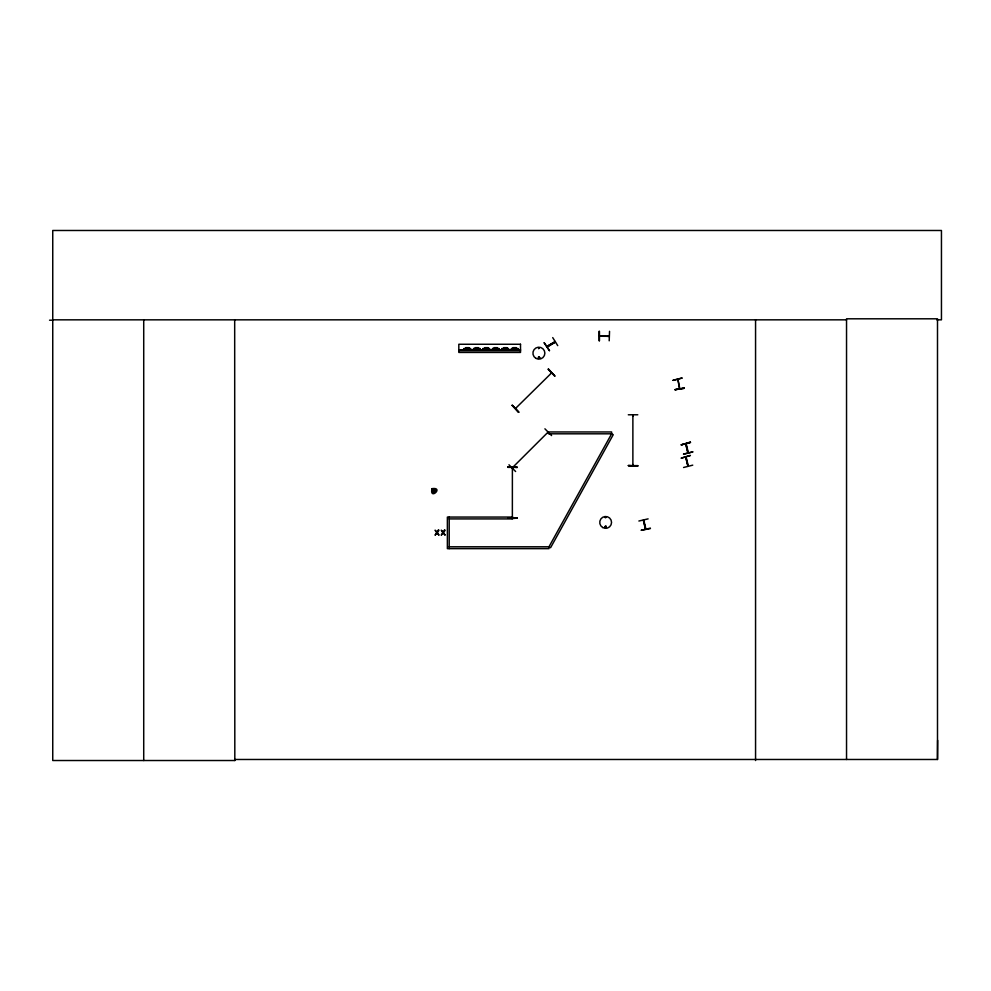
<?xml version="1.0" encoding="UTF-8"?>
<svg xmlns="http://www.w3.org/2000/svg" width="991" height="991" viewBox="0 0 991 991"><rect width="100%" height="100%" fill="white"/><g stroke="black" fill="none" stroke-linecap="round" stroke-linejoin="round"><path stroke-width="1.49" d="M679.417 388.67L677.993 379.59M936.817 319.833L941.45 319.833L941.45 230.482L52.746 230.482L52.746 760.518L234.817 760.518L234.694 759.478L937.498 759.478L937.635 740.314M512.818 468.26L512.867 467.603M512.434 517.166L512.335 517.921M633.212 414.808L632.89 415.873L632.877 414.82M632.791 464.568L632.877 465.522L632.877 414.919L633.261 415.663M539.513 357.763C538.373 355.447 538.101 359.374 539.377 357.875M539.711 357.813C537.952 354.27 538.014 360.922 539.711 357.379M605.129 517.488L606.145 517.364L605.191 517.612M604.758 526.605C606.269 530.173 606.987 523.768 604.795 526.84M555.133 341.982L547.069 346.379L547.936 346.355M555.084 341.523L554.576 342.329M555.171 341.895L547.28 346.677M433.736 492.502L435.681 491.14L434.318 489.182L432.361 490.545L433.736 492.502L433.984 491.102M434.07 490.582L434.318 489.182M512.384 467.603L512.359 518.912L449.208 518.912M645.463 529.256L643.357 520.015M645.426 529.058L645.265 528.426M688.336 452.899L686.23 443.894M688.336 466.179L686.082 457.012M679.801 388.658L677.906 379.429M516.373 408.106L515.469 408.503L551.566 372.938M548.073 432.126L512.211 467.888L512.743 467.306M512.818 518.082L512.768 517.166M599.58 335.899L608.858 336.333M608.127 335.862L608.003 336.457M550.575 373.31L551.454 373.05M547.738 432.993L548.308 432.361M685.76 457.297L687.841 466.129M645.884 529.021L643.729 519.953L643.518 521.155M609.056 336.333L599.679 336.234M432.943 492.131L433.847 491.053M434.194 490.632L435.111 489.554M548.432 369.061L554.811 376.097L548.407 369.098M508.965 464.767L515.617 471.518M513.202 467.517L512.409 468.334M551.566 435.569L544.914 428.818M633.212 465.423L633.199 464.568M605.972 527.398C606.802 524.945 603.829 527.546 605.798 527.385M544.17 342.787L549.41 350.69M552.718 337.609L557.735 345.636M547.069 346.379L554.96 341.561M549.522 350.616L544.208 342.762M547.441 346.912L555.443 342.13M432.448 491.412L433.773 490.929M434.281 490.756L435.606 490.26M681.288 444.748L690.516 442.593M685.698 443.98L687.878 453.036M683.567 454.212L692.759 451.933M681.3 458.09L690.405 455.439L681.325 458.152M692.746 465.151L683.567 467.492M638.885 521.018L648.114 518.875M650.344 528.153L641.115 530.296L650.443 528.55M673.025 380.271L682.229 377.992L673.062 380.395M684.335 388.249L674.958 389.686L684.335 388.299M674.97 389.748L684.261 387.915M466.166 348.473L468.619 348.175L466.166 348.163M475.643 348.473L478.096 348.175L475.643 348.163M485.107 348.473L487.56 348.175L485.107 348.163M494.583 348.473L497.036 348.175L494.583 348.163M504.047 348.473L506.512 348.175L504.047 348.163M513.524 348.473L515.977 348.175L513.524 348.163M628.306 414.783L637.783 414.783M637.783 465.981L628.306 465.559L637.783 466.018M628.306 465.621L637.783 465.621M507.863 466.959L517.339 467.38L507.863 466.91M507.863 467.368L517.339 467.356M517.339 518.219L507.863 518.169L517.339 518.082L511.926 518.603M49.55 320.204L52.746 320.192M52.746 319.833L846.537 319.833M599.06 331.328L599.109 340.805M464.061 348.473L470.601 348.473M473.525 348.473L480.078 348.473M483.001 348.473L489.554 348.473M492.477 348.473L499.018 348.473M501.942 348.473L508.494 348.473M511.418 348.473L517.959 348.473M464.061 348.782L470.601 348.782M473.525 348.782L480.078 348.782M483.001 348.782L489.554 348.782M492.477 348.782L499.018 348.782M501.942 348.782L508.494 348.782M511.418 348.782L517.959 348.782M458.821 349.749L520.51 349.749M458.821 350.715L520.51 350.715M512.359 517.067L447.375 517.067L447.375 548.642L548.977 548.642L548.977 546.797L611.62 433.81L611.62 431.965L548.481 431.965L548.481 433.81L611.62 433.81L613.231 434.702L550.587 547.689L548.977 546.797L449.208 546.797M539.017 347.754L538.633 348.708L539.129 347.853M432.361 490.545L433.761 490.793M434.293 490.892L435.681 491.14M633.261 415.006L633.212 415.762M512.768 467.504L512.768 468.359M432.733 489.765L433.823 490.669M434.231 491.016L435.309 491.92M548.159 369.346L554.849 376.047M516.373 408.057L515.531 408.391M512.124 405.393L518.9 411.996M433.451 489.257L433.934 490.595M434.12 491.09L434.603 492.428M692.746 451.871L683.53 454.076M686.292 445.839L687.556 451.116M686.292 459.118L687.556 464.407M643.877 522.046L645.141 527.336M937.498 759.478L937.498 318.805L846.537 318.805L846.537 759.478M755.563 319.833L755.563 760.518M609.539 331.328L609.192 340.805M599.456 331.328L599.456 340.805M516.038 347.668L516.038 349.253M513.449 347.668L513.449 349.253M506.574 347.668L506.574 349.253M503.973 347.668L503.973 349.253M497.098 347.668L497.098 349.253M497.036 348.076L497.036 348.882M494.509 347.668L494.509 349.253M487.634 347.668L487.634 349.253M487.56 348.076L487.56 348.882M485.107 348.076L485.107 348.869M485.033 347.668L485.033 349.253M478.158 347.668L478.158 349.253M475.643 348.076L475.643 348.869M475.556 347.668L475.556 349.253M468.693 347.668L468.693 349.253M466.166 348.076L466.166 348.869M466.092 347.668L466.092 349.253M449.208 517.067L449.208 548.642M234.681 319.833L234.817 760.518M143.72 319.833L143.72 760.518M438.282 530.185L437.068 532.155L435.111 530.185L436.659 532.687L435.074 535.19L437.031 533.183L439.013 535.19L437.44 532.65L439.013 530.185L438.282 530.185M444.426 530.185L443.212 532.155L441.268 530.185L442.804 532.687L441.218 535.19L443.175 533.183L445.157 535.19L443.584 532.65L445.157 530.185L444.426 530.185M512.211 405.294L518.578 412.33L512.211 405.294M432.002 488.662C429.301 500.864 444.414 486.891 432.002 488.662M690.405 442.147L681.325 444.872L690.405 442.147M520.51 344.261L458.821 344.261L458.821 352.437L520.51 352.437L520.51 344.261M468.954 347.668L465.832 347.668L465.832 349.253L468.954 349.253L468.954 347.668M478.418 347.668L475.296 347.668L475.296 349.253L478.418 349.253L478.418 347.668M487.894 347.668L484.772 347.668L484.772 349.253L487.894 349.253L487.894 347.668M497.371 347.668L494.236 347.668L494.236 349.253L497.371 349.253L497.371 347.668M506.835 347.668L503.713 347.668L503.713 349.253L506.835 349.253L506.835 347.668M516.311 347.668L513.177 347.668L513.177 349.253L516.311 349.253L516.311 347.668M535.896 358.358A5.996 5.996 0 0 0 544.877 353.168A5.996 5.996 0 0 0 535.896 347.99A5.996 5.996 0 0 0 535.896 358.358M602.689 527.522A5.909 5.909 0 0 0 611.558 522.406A5.909 5.909 0 0 0 602.689 517.29A5.909 5.909 0 0 0 602.689 527.522"/></g></svg>
